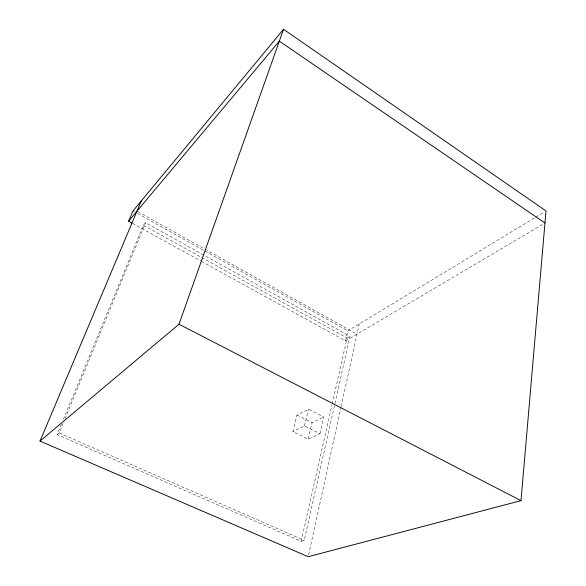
<?xml version="1.0" encoding="UTF-8"?>
<svg xmlns="http://www.w3.org/2000/svg" width="586" height="586" viewBox="0 0 586 586"><rect width="100%" height="100%" fill="white"/><g stroke="black" fill="none" stroke-linecap="round" stroke-linejoin="round"><path stroke-width="0.44" stroke-dasharray="2.93 2.2" d="M308.617 554.913L340.935 407.446M341.133 406.545L359.233 323.97M61.34 424.469L57.172 434.6L301.153 541.296L304.251 540.387L349.974 336.32L204.646 255.577M201.489 261.363L345.586 340.906L347.864 330.848L535.055 217.574M301.153 541.296L331.969 404.904M332.167 404.018L347.073 338.049L349.974 336.32M319.971 433.684L323.809 416.976L308.478 409.204L296.985 415.1L292.875 431.596L308.207 439.126L319.971 433.684L304.427 425.963L292.875 431.596M308.207 439.126L312.111 422.674L323.809 416.976M304.427 425.963L308.478 409.204M63.427 419.4L143.387 225.229L145.562 222.739L203.847 255.13M57.172 434.6L59.201 432.937L63.017 423.649M65.097 418.587L145.562 222.739M535.838 217.106L544.431 211.898M345.586 340.906L543.383 223.947M59.201 432.937L304.251 540.387M296.985 415.1L312.111 422.674M132.641 223.361L200.69 260.924M143.387 225.229L347.073 338.049M132.971 210.96L134.568 211.854M137.761 213.634L347.864 330.848M137.769 211.641L356.999 334.152"/><path stroke-width="0.88" d="M141.321 200.888L40.002 441.097L308.221 556.7L521.005 500.642L545.998 210.953L283.529 29.3L132.971 210.96L128.634 221.149L131.843 222.922M40.002 441.097L178.994 324.219L283.529 29.3M128.634 221.149L279.332 41.152L544.958 223.017M178.994 324.219L521.005 500.642"/></g></svg>
